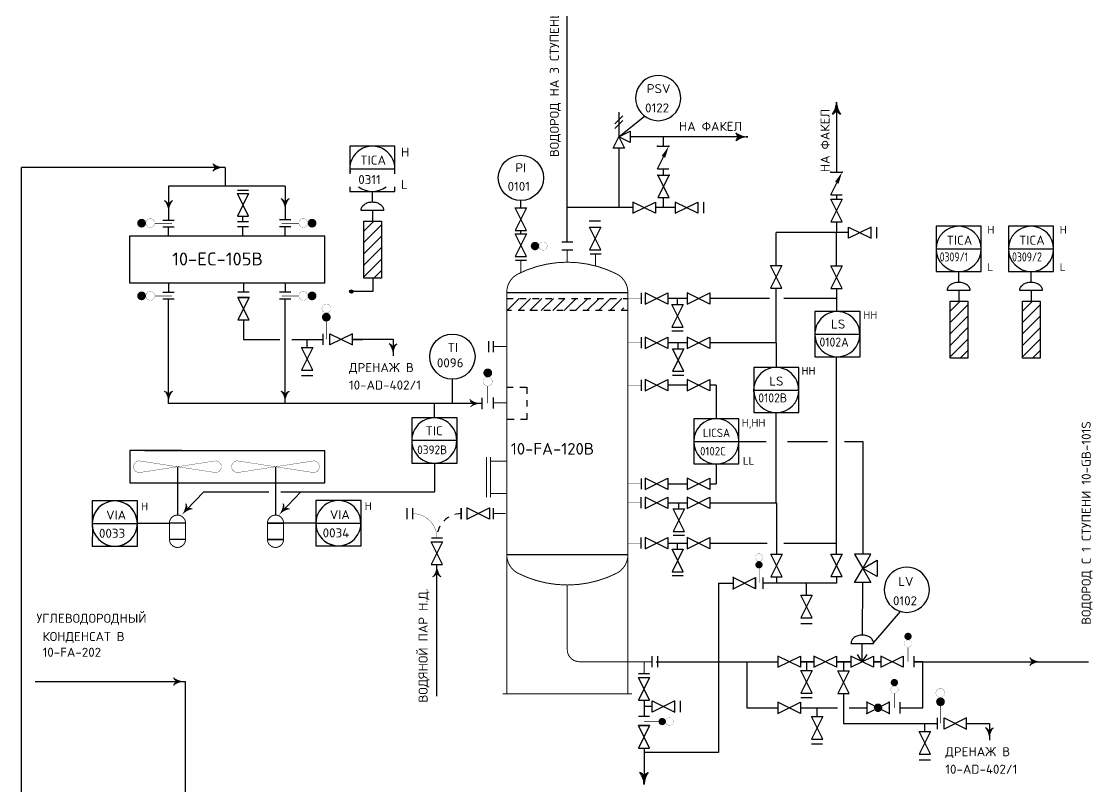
# Model space of a CAD drawing. Extents: x 230 to 652, y 120 to 276.
# Drawn here: x 434.03 to 450.61, y 129.76 to 141.61 of the extents above; entities that cross this region are included whole.
import ezdxf
from ezdxf.enums import TextEntityAlignment as Align

# ---------------------------------------------------------------- set-up
doc = ezdxf.new("R2010")
doc.units = 0
doc.header["$MEASUREMENT"] = 0
doc.linetypes.add('DASH', pattern=[0.15625, 0.09375, -0.0625])
doc.linetypes.add('HIDDEN', pattern=[0.125, 0.0625, -0.0625])
doc.layers.get('0').update_dxf_attribs({"linetype": 'CONTINUOUS'})
for name, color, linetype in [('HATCH', 252, 'CONTINUOUS'), ('IN-ATTRIBS', 7, 'CONTINUOUS'), ('IN-EQUIPMENT', 7, 'CONTINUOUS'), ('IN-INST-TAP', 7, 'CONTINUOUS'), ('IN-MAJ-PROC', 3, 'CONTINUOUS'), ('IN-MIN-PROC', 7, 'CONTINUOUS'), ('IN-PNEUMATIC', 7, 'CONTINUOUS'), ('IN-TEXT', 51, 'CONTINUOUS')]:
    doc.layers.add(name, color=color, linetype=linetype)
doc.styles.add('S1', font='SIMPLEX.shx')
doc.styles.add('SIMPLEX', font='SIMPLEX')

# ---------------------------------------------------------------- blocks, each defined once
blk = doc.blocks.new('*X15')
at = {"color": 0}
for p, q in [((21.062, 12.047), (21.078, 12.062)), ((21.067, 11.875), (21.255, 12.062)), ((21.244, 11.875), (21.432, 12.062)), ((21.421, 11.875), (21.608, 12.062)), ((21.598, 11.875), (21.785, 12.062)), ((21.774, 11.875), (21.962, 12.062)), ((21.951, 11.875), (22.139, 12.062)), ((22.128, 11.875), (22.316, 12.062)), ((22.305, 11.875), (22.492, 12.062)), ((22.482, 11.875), (22.669, 12.062)), ((22.658, 11.875), (22.846, 12.062)), ((22.835, 11.875), (22.875, 11.915))]:
    blk.add_line(p, q, dxfattribs=at)
blk = doc.blocks.new('VALVTEXT')
at = {"layer": 'IN-ATTRIBS'}
for p in [(0, 0.0625), (0, 0), (0.25, 0.0625), (0.25, 0), (0, -0.0625), (0.25, -0.0625)]:
    blk.add_point(p, dxfattribs=at)
at = {"layer": 'IN-ATTRIBS', "style": 'S1', "flags": 1}
for tag, p in [('IDNUM', (0.125, 0.5625)), ('DWGNO', (0.125, 0.4375)), ('FILENO', (0.125, 0.3125))]:
    blk.add_attdef(tag, text='', height=0.1, dxfattribs=at).set_placement(p, align=Align.CENTER)
at = {"layer": 'IN-ATTRIBS', "style": 'S1'}
for tag, p in [('MODE', (0.125, 0.078125)), ('SIZE', (0.125, -0.1875))]:
    blk.add_attdef(tag, text='', height=0.1, dxfattribs=at).set_placement(p, align=Align.CENTER)

msp = doc.modelspace()

# ---------------------------------------------------------------- hatches: boundary and pattern name
at = {"linetype": 'Continuous'}
h = msp.add_hatch(dxfattribs=at)
h.set_pattern_fill('ANSI31', color=256, style=0)
h.set_pattern_definition([(45, (180.21578, -0.37154), (-0.08838835, 0.08838835), [])])
h.paths.add_polyline_path([(439.334, 138.514), (439.608, 138.514), (439.608, 137.632), (439.334, 137.632)])
h = msp.add_hatch(color=256, dxfattribs=at)
edge = h.paths.add_edge_path()
edge.add_arc((439.139, 137.424), 0.0263, 0, 360)
h = msp.add_hatch(dxfattribs=at)
h.set_pattern_fill('ANSI31', color=256, style=0)
h.set_pattern_definition([(45, (189.29285, -1.61151), (-0.08838835, 0.08838835), [])])
h.paths.add_polyline_path([(448.411, 137.274), (448.685, 137.274), (448.685, 136.392), (448.411, 136.392)])
h = msp.add_hatch(dxfattribs=at)
h.set_pattern_fill('ANSI31', color=256, style=0)
h.set_pattern_definition([(45, (190.41304, -1.61151), (-0.08838835, 0.08838835), [])])
h.paths.add_polyline_path([(449.531, 137.274), (449.805, 137.274), (449.805, 136.392), (449.531, 136.392)])

# ---------------------------------------------------------------- linework, layer by layer
at = {"color": 3, "linetype": 'Continuous'}
for p, q in [((442.482, 138.192), (442.482, 147.362)), ((434.031, 124.503), (434.031, 139.347)), ((434.956, 139.347), (434.031, 139.347)), ((436.644, 139.347), (434.956, 139.347)), ((437.184, 139.347), (436.644, 139.347)), ((437.184, 139.347), (437.184, 139.054)), ((438.114, 139.056), (436.309, 139.056)), ((436.309, 139.056), (436.309, 138.529)), ((438.114, 139.056), (438.114, 138.537)), ((436.309, 135.692), (436.309, 137.31)), ((438.114, 135.692), (438.114, 137.307)), ((438.87, 135.692), (436.308, 135.692)), ((439.173, 135.692), (438.87, 135.692)), ((440.013, 135.692), (439.167, 135.692)), ((441.164, 135.692), (440.013, 135.692))]:
    msp.add_line(p, q, dxfattribs=at)
at = {"color": 2}
for p, q in [((443.218, 140.02), (443.342, 140.144)), ((443.28, 140.202), (443.28, 139.821)), ((443.218, 139.95), (443.342, 140.074)), ((443.193, 139.646), (443.28, 139.821)), ((443.28, 139.821), (443.455, 139.909)), ((443.455, 139.734), (443.28, 139.821)), ((443.28, 139.821), (443.368, 139.646)), ((443.455, 139.909), (443.455, 139.734)), ((443.368, 139.646), (443.193, 139.646)), ((443.878, 139.676), (444.053, 139.676)), ((443.878, 139.326), (443.971, 139.511)), ((443.878, 139.326), (444.053, 139.326)), ((443.884, 139.229), (444.059, 139.229)), ((443.884, 139.229), (444.059, 139.229)), ((444.059, 138.879), (443.884, 139.229)), ((444.059, 139.229), (443.884, 138.879)), ((446.561, 139.274), (446.736, 139.274)), ((437.374, 138.997), (437.549, 138.997)), ((446.561, 138.924), (446.654, 139.109)), ((437.549, 138.593), (437.374, 138.943)), ((437.549, 138.943), (437.374, 138.593)), ((437.374, 138.943), (437.549, 138.943)), ((443.884, 138.879), (444.059, 138.879)), ((444.154, 138.811), (444.154, 138.636)), ((444.154, 138.811), (444.154, 138.636)), ((444.504, 138.636), (444.154, 138.811)), ((444.154, 138.636), (444.504, 138.811)), ((444.504, 138.811), (444.504, 138.636)), ((444.591, 138.811), (444.591, 138.636)), ((446.561, 138.924), (446.736, 138.924)), ((446.563, 138.855), (446.738, 138.855)), ((446.738, 138.855), (446.563, 138.505)), ((446.738, 138.505), (446.563, 138.855)), ((439.639, 138.681), (439.289, 138.681)), ((436.222, 138.529), (436.397, 138.529)), ((437.374, 138.593), (437.549, 138.593)), ((437.549, 138.506), (437.374, 138.506)), ((438.201, 138.537), (438.026, 138.537)), ((442.82, 138.519), (442.995, 138.519)), ((446.563, 138.505), (446.738, 138.505)), ((447.186, 138.424), (446.836, 138.249)), ((446.836, 138.424), (447.186, 138.249)), ((446.836, 138.249), (446.836, 138.424)), ((447.186, 138.249), (447.186, 138.424)), ((447.274, 138.249), (447.274, 138.424)), ((445.804, 137.827), (445.629, 137.477)), ((445.804, 137.477), (445.629, 137.827)), ((445.629, 137.827), (445.804, 137.827)), ((446.736, 137.472), (446.561, 137.822)), ((446.736, 137.822), (446.561, 137.472)), ((446.561, 137.822), (446.736, 137.822)), ((445.629, 137.477), (445.804, 137.477)), ((446.561, 137.472), (446.736, 137.472)), ((436.222, 137.31), (436.397, 137.31)), ((437.556, 137.335), (437.381, 137.335)), ((438.201, 137.307), (438.026, 137.307)), ((444.188, 137.223), (444.188, 137.317)), ((448.716, 137.441), (448.366, 137.441)), ((449.836, 137.441), (449.486, 137.441)), ((444.101, 137.223), (444.276, 137.223)), ((444.276, 136.873), (444.101, 137.223)), ((444.276, 137.223), (444.101, 136.873)), ((444.101, 136.873), (444.276, 136.873)), ((444.101, 136.817), (444.276, 136.817)), ((438.453, 136.559), (438.453, 136.685)), ((438.698, 136.772), (438.698, 136.597)), ((438.541, 136.209), (438.366, 136.559)), ((438.541, 136.559), (438.366, 136.209)), ((438.366, 136.559), (438.541, 136.559)), ((444.286, 136.189), (444.111, 136.539)), ((444.286, 136.539), (444.111, 136.189)), ((444.111, 136.539), (444.286, 136.539)), ((444.198, 136.539), (444.198, 136.632)), ((438.366, 136.209), (438.541, 136.209)), ((444.111, 136.189), (444.286, 136.189)), ((438.366, 136.122), (438.541, 136.122)), ((444.111, 136.132), (444.286, 136.132)), ((444.209, 134.06), (444.209, 134.154)), ((444.121, 134.06), (444.296, 134.06)), ((444.296, 133.71), (444.121, 134.06)), ((444.296, 134.06), (444.121, 133.71)), ((444.121, 133.71), (444.296, 133.71)), ((444.121, 133.653), (444.296, 133.653)), ((444.19, 133.434), (444.19, 133.528)), ((444.278, 133.084), (444.103, 133.434)), ((444.278, 133.434), (444.103, 133.084)), ((444.103, 133.434), (444.278, 133.434)), ((445.631, 133.358), (445.806, 133.358)), ((445.806, 133.358), (445.631, 133.008)), ((445.806, 133.008), (445.631, 133.358)), ((446.561, 133.359), (446.736, 133.359)), ((446.736, 133.359), (446.561, 133.009)), ((446.736, 133.009), (446.561, 133.359)), ((444.103, 133.084), (444.278, 133.084)), ((444.103, 133.028), (444.278, 133.028)), ((445.048, 132.997), (445.048, 132.822)), ((445.048, 132.997), (445.048, 132.822)), ((445.398, 132.822), (445.048, 132.997)), ((445.048, 132.822), (445.398, 132.997)), ((445.398, 132.997), (445.398, 132.822)), ((445.398, 132.822), (445.398, 132.997)), ((445.513, 132.822), (445.513, 132.997)), ((445.631, 133.008), (445.806, 133.008)), ((446.561, 133.009), (446.736, 133.009)), ((446.184, 132.722), (446.184, 132.91)), ((446.272, 132.372), (446.097, 132.722)), ((446.272, 132.722), (446.097, 132.372)), ((446.097, 132.722), (446.272, 132.722)), ((446.097, 132.372), (446.272, 132.372)), ((446.097, 132.285), (446.272, 132.285)), ((446.874, 131.973), (447.224, 131.973)), ((447.049, 131.692), (447.049, 131.973)), ((446.188, 131.556), (446.188, 131.692)), ((444.145, 131.087), (443.795, 130.912)), ((443.795, 131.087), (444.145, 130.912)), ((443.795, 130.912), (443.795, 131.087)), ((444.145, 130.912), (444.145, 131.087)), ((444.233, 130.912), (444.233, 131.087)), ((446.274, 131.13), (446.099, 131.13)), ((443.757, 130.841), (443.582, 130.841)), ((443.795, 130.999), (443.67, 130.999)), ((446.349, 130.842), (446.349, 130.978)), ((443.757, 130.703), (443.582, 130.703)), ((448.019, 130.61), (448.019, 130.736)), ((448.207, 130.823), (448.207, 130.648)), ((447.931, 130.61), (448.106, 130.61)), ((448.106, 130.61), (447.931, 130.26)), ((448.106, 130.26), (447.931, 130.61)), ((446.435, 130.416), (446.26, 130.416)), ((447.931, 130.26), (448.106, 130.26)), ((447.931, 130.173), (448.106, 130.173))]:
    msp.add_line(p, q, dxfattribs=at)
at = {"color": 7, "linetype": 'Continuous'}
for p, q in [((443.28, 139.821), (443.677, 140.142)), ((439.156, 136.684), (439.317, 136.684)), ((440.425, 135.467), (440.425, 135.692)), ((445.139, 135.104), (445.559, 135.104)), ((445.889, 135.104), (446.508, 135.104)), ((446.776, 135.104), (447.055, 135.104)), ((440.425, 134.767), (440.425, 134.325)), ((436.586, 134.045), (436.855, 134.325)), ((436.855, 134.325), (437.864, 134.325)), ((438.047, 134.325), (440.425, 134.325)), ((438.061, 134.013), (438.359, 134.325)), ((436.327, 133.831), (435.827, 133.831)), ((438.59, 133.837), (438.09, 133.837)), ((447.229, 131.989), (447.641, 132.47))]:
    msp.add_line(p, q, dxfattribs=at)
at = {"color": 5, "linetype": 'Continuous'}
for p, q in [((446.649, 140.248), (446.649, 139.274)), ((445.185, 139.819), (443.455, 139.819)), ((443.966, 139.819), (443.966, 139.676)), ((443.28, 139.646), (443.279, 138.724)), ((443.966, 139.326), (443.966, 139.229)), ((443.966, 138.879), (443.966, 138.724)), ((443.496, 138.724), (442.482, 138.724)), ((443.966, 138.724), (443.846, 138.724)), ((444.154, 138.724), (443.966, 138.724)), ((437.461, 138.506), (437.461, 138.593)), ((446.649, 138.505), (446.649, 138.337)), ((445.717, 137.827), (445.716, 138.337)), ((446.649, 138.337), (445.716, 138.337)), ((446.836, 138.337), (446.649, 138.337)), ((446.649, 137.822), (446.649, 138.335)), ((445.718, 136.632), (445.717, 137.477)), ((446.649, 137.472), (446.649, 137.114)), ((444.337, 137.317), (444.037, 137.317)), ((445.612, 137.317), (444.687, 137.317)), ((446.649, 137.317), (445.834, 137.317)), ((437.467, 136.985), (437.467, 136.684)), ((437.467, 136.684), (438.032, 136.684)), ((438.216, 136.684), (438.698, 136.684)), ((439.156, 136.685), (439.784, 136.685)), ((439.784, 136.685), (439.784, 136.427)), ((444.337, 136.632), (444.037, 136.632)), ((444.868, 136.632), (444.687, 136.632)), ((445.718, 136.632), (444.868, 136.632)), ((445.718, 136.632), (445.718, 136.249)), ((446.649, 133.359), (446.649, 136.414)), ((444.337, 135.973), (444.037, 135.973)), ((444.789, 135.973), (444.687, 135.973)), ((444.789, 135.973), (444.789, 135.454)), ((440.357, 135.692), (440.253, 135.692)), ((441.107, 135.692), (440.357, 135.692)), ((445.718, 134.154), (445.718, 135.548)), ((444.789, 134.744), (444.789, 134.446)), ((444.037, 134.446), (444.337, 134.446)), ((444.687, 134.446), (444.789, 134.446)), ((444.039, 134.154), (444.339, 134.154)), ((444.689, 134.154), (444.878, 134.154)), ((444.847, 134.154), (445.719, 134.154)), ((445.719, 134.154), (445.719, 133.359)), ((444.039, 133.528), (444.339, 133.528)), ((444.689, 133.528), (445.577, 133.528)), ((445.834, 133.528), (446.649, 133.528)), ((445.719, 133.008), (445.719, 132.91)), ((446.649, 133.009), (446.649, 132.91)), ((444.823, 132.91), (445.048, 132.91)), ((444.823, 132.91), (444.823, 130.286)), ((445.719, 132.91), (445.513, 132.91)), ((446.649, 132.91), (445.719, 132.91)), ((443.857, 131.692), (445.74, 131.692)), ((445.263, 131.692), (445.263, 130.978)), ((446.298, 131.692), (446.09, 131.692)), ((446.648, 131.692), (446.874, 131.692)), ((447.224, 131.692), (447.334, 131.692)), ((447.853, 131.692), (448.892, 131.692)), ((447.987, 130.978), (447.987, 131.692)), ((448.892, 131.692), (450.549, 131.692)), ((434.244, 131.385), (434.956, 131.385)), ((434.956, 131.385), (436.573, 131.385)), ((436.573, 124.756), (436.573, 131.385)), ((446.757, 131.198), (446.757, 130.735)), ((443.67, 131.098), (443.67, 130.841)), ((447.987, 131.067), (447.987, 131.067)), ((445.263, 130.978), (445.74, 130.978)), ((446.09, 130.978), (446.608, 130.978)), ((446.593, 130.978), (446.664, 130.978)), ((446.846, 130.978), (447.117, 130.978)), ((447.637, 130.978), (447.987, 130.978)), ((446.757, 130.735), (448.204, 130.735)), ((448.664, 130.736), (449.017, 130.736)), ((449.017, 130.736), (449.017, 130.478)), ((443.67, 130.353), (443.67, 129.914)), ((444.823, 130.286), (443.67, 130.286))]:
    msp.add_line(p, q, dxfattribs=at)
at = {"linetype": 'Continuous'}
for p, q in [((439.114, 139.325), (439.814, 139.325)), ((439.464, 138.812), (439.464, 138.975)), ((439.471, 138.514), (439.471, 138.681)), ((448.191, 138.085), (448.891, 138.085)), ((449.311, 138.085), (450.011, 138.085)), ((448.541, 137.572), (448.541, 137.735)), ((449.661, 137.572), (449.661, 137.735)), ((439.471, 137.632), (439.471, 137.424)), ((439.471, 137.424), (439.139, 137.424)), ((448.548, 137.274), (448.548, 137.441)), ((449.668, 137.274), (449.668, 137.441)), ((446.316, 136.764), (447.016, 136.764)), ((445.368, 135.899), (446.068, 135.899)), ((444.439, 135.104), (445.139, 135.104)), ((435.127, 133.831), (435.827, 133.831)), ((435.127, 133.831), (435.827, 133.831)), ((438.59, 133.837), (439.29, 133.837)), ((447.052, 132.916), (447.049, 132.105)), ((447.049, 131.692), (446.976, 131.801)), ((447.049, 131.692), (447.122, 131.801))]:
    msp.add_line(p, q, dxfattribs=at)
at = {"color": 7}
for p, q in [((446.649, 138.924), (446.649, 138.855)), ((446.649, 138.684), (446.649, 138.676))]:
    msp.add_line(p, q, dxfattribs=at)
for p, q in [((440.075, 135.467), (440.075, 135.063)), ((440.775, 135.467), (440.075, 135.467)), ((440.775, 135.063), (440.775, 135.467)), ((440.775, 135.117), (440.075, 135.117))]:
    msp.add_line(p, q)
at = {"color": 6}
for p, q in [((435.943, 134.962), (438.728, 134.962)), ((435.943, 134.462), (438.728, 134.462)), ((436.572, 133.837), (436.322, 133.837)), ((438.09, 133.837), (437.84, 133.837)), ((437.84, 133.837), (438.09, 133.837)), ((436.572, 133.587), (436.322, 133.587)), ((438.09, 133.587), (437.84, 133.587)), ((437.84, 133.587), (438.09, 133.587))]:
    msp.add_line(p, q, dxfattribs=at)
at = {"color": 5}
msp.add_line((440.464, 131.157), (440.464, 133.198), dxfattribs=at)
for points in [[(439.814, 139.246), (439.814, 139.675), (439.114, 139.675), (439.114, 139.25)], [(439.114, 139.047), (439.114, 138.975), (439.814, 138.975), (439.814, 139.047)], [(448.891, 138.007), (448.891, 138.435), (448.191, 138.435), (448.191, 138.01)], [(450.011, 138.007), (450.011, 138.435), (449.311, 138.435), (449.311, 138.01)], [(448.191, 138.01), (448.191, 137.735), (448.891, 137.735), (448.891, 138.007)], [(449.311, 138.01), (449.311, 137.735), (450.011, 137.735), (450.011, 138.007)], [(447.016, 136.71), (447.016, 137.114), (446.316, 137.114), (446.316, 136.71)], [(446.316, 136.71), (446.316, 136.414), (447.016, 136.414), (447.016, 136.71)], [(446.068, 135.845), (446.068, 136.249), (445.368, 136.249), (445.368, 135.899)], [(445.372, 135.845), (445.368, 135.549), (446.068, 135.549), (446.068, 135.845)], [(445.139, 135.05), (445.139, 135.454), (444.439, 135.454), (444.439, 135.05)], [(440.075, 135.063), (440.075, 134.767), (440.775, 134.767), (440.775, 135.063)], [(444.439, 135.05), (444.439, 134.754), (445.139, 134.754), (445.139, 135.05)], [(435.827, 133.777), (435.827, 134.181), (435.127, 134.181), (435.127, 133.777)], [(435.827, 133.777), (435.827, 134.181), (435.127, 134.181), (435.127, 133.777)], [(439.29, 133.783), (439.29, 134.187), (438.59, 134.187), (438.59, 133.783)], [(435.131, 133.777), (435.127, 133.481), (435.827, 133.481), (435.827, 133.777)], [(438.59, 133.783), (438.59, 133.487), (439.29, 133.487), (439.29, 133.783)], [(435.127, 133.553), (435.127, 133.481), (435.827, 133.481), (435.827, 133.553)], [(438.59, 133.559), (438.59, 133.487), (439.29, 133.487), (439.29, 133.559)]]:
    msp.add_lwpolyline(points)
at = {"color": 2}
for points in [[(439.289, 138.681, -0.126822), (439.301, 138.729, -0.10607), (439.34, 138.774, -0.085783), (439.395, 138.802, -0.075445), (439.464, 138.812, -0.075445), (439.533, 138.802, -0.085783), (439.588, 138.774, -0.10607), (439.627, 138.729, -0.126822), (439.639, 138.681, -0.126822)], [(448.366, 137.441, -0.126822), (448.378, 137.489, -0.10607), (448.417, 137.534, -0.085783), (448.472, 137.562, -0.075445), (448.541, 137.572, -0.075445), (448.61, 137.562, -0.085783), (448.665, 137.534, -0.10607), (448.704, 137.489, -0.126822), (448.716, 137.441, -0.126822)], [(449.486, 137.441, -0.126822), (449.499, 137.489, -0.10607), (449.538, 137.534, -0.085783), (449.592, 137.562, -0.075445), (449.661, 137.572, -0.075445), (449.73, 137.562, -0.085783), (449.785, 137.534, -0.10607), (449.824, 137.489, -0.126822), (449.836, 137.441, -0.126822)], [(447.224, 131.973, 0.126822), (447.212, 132.021, 0.10607), (447.173, 132.066, 0.085783), (447.118, 132.094, 0.075445), (447.049, 132.105, 0.075445), (446.98, 132.094, 0.085783), (446.925, 132.066, 0.10607), (446.887, 132.021, 0.126822), (446.874, 131.973)]]:
    msp.add_lwpolyline(points, format="xyb", dxfattribs=at)
for points in [[(443.496, 138.636), (443.846, 138.811), (443.846, 138.636), (443.496, 138.811)], [(441.852, 138.372), (441.677, 138.722), (441.852, 138.722), (441.677, 138.372)], [(441.852, 137.969), (441.677, 138.319), (441.852, 138.319), (441.677, 137.969)], [(443.002, 138.073), (442.827, 138.423), (443.002, 138.423), (442.827, 138.073)], [(437.556, 136.985), (437.381, 137.335), (437.556, 137.335), (437.381, 136.985)], [(443.687, 137.23), (444.037, 137.405), (444.037, 137.23), (443.687, 137.405)], [(444.337, 137.23), (444.687, 137.405), (444.687, 137.23), (444.337, 137.405)], [(439.156, 136.772), (438.806, 136.597), (438.806, 136.772), (439.156, 136.597)], [(443.687, 136.545), (444.037, 136.72), (444.037, 136.545), (443.687, 136.72)], [(444.337, 136.545), (444.687, 136.72), (444.687, 136.545), (444.337, 136.72)], [(443.687, 135.886), (444.037, 136.061), (444.037, 135.886), (443.687, 136.061)], [(444.337, 135.886), (444.687, 136.061), (444.687, 135.886), (444.337, 136.061)], [(443.687, 134.359), (444.037, 134.534), (444.037, 134.359), (443.687, 134.534)], [(444.337, 134.359), (444.687, 134.534), (444.687, 134.359), (444.337, 134.534)], [(443.689, 134.066), (444.039, 134.241), (444.039, 134.066), (443.689, 134.241)], [(444.339, 134.066), (444.689, 134.241), (444.689, 134.066), (444.339, 134.241)], [(440.926, 133.898), (441.276, 134.073), (441.276, 133.898), (440.926, 134.073)], [(440.551, 133.198), (440.376, 133.548), (440.551, 133.548), (440.376, 133.198)], [(443.689, 133.441), (444.039, 133.616), (444.039, 133.441), (443.689, 133.616)], [(444.339, 133.441), (444.689, 133.616), (444.689, 133.441), (444.339, 133.616)], [(446.874, 131.605), (447.224, 131.78), (447.224, 131.605), (446.874, 131.78)], [(446.275, 131.206), (446.1, 131.556), (446.275, 131.556), (446.1, 131.206)], [(446.845, 131.198), (446.67, 131.548), (446.845, 131.548), (446.67, 131.198)], [(443.757, 131.098), (443.582, 131.448), (443.757, 131.448), (443.582, 131.098)], [(446.436, 130.492), (446.261, 130.842), (446.436, 130.842), (446.261, 130.492)], [(443.757, 130.353), (443.582, 130.703), (443.757, 130.703), (443.582, 130.353)], [(448.664, 130.823), (448.314, 130.648), (448.314, 130.823), (448.664, 130.648)]]:
    msp.add_lwpolyline(points, close=True, dxfattribs=at)
for points, const_width in [([(435.892, 138.45, 1), (435.892, 138.517, 1)], 0.0675), ([(436.027, 138.415, 1), (436.027, 138.552, 1)], 0.0027), ([(438.396, 138.415, -1), (438.396, 138.552, -1)], 0.0027), ([(438.531, 138.45, -1), (438.531, 138.517, -1)], 0.0675), ([(441.982, 138.097, 1), (441.982, 138.162, 1)], 0.065), ([(442.107, 138.066, 1), (442.107, 138.193, 1)], 0.0025), ([(435.892, 137.391, -1), (435.892, 137.324, -1)], 0.0675), ([(436.027, 137.426, -1), (436.027, 137.289, -1)], 0.0027), ([(438.396, 137.426, 1), (438.396, 137.289, 1)], 0.0027), ([(438.531, 137.391, 1), (438.531, 137.324, 1)], 0.0675), ([(438.683, 137.163, 1), (438.82, 137.163, 1)], 0.0027), ([(438.718, 137.027, 1), (438.785, 137.027, 1)], 0.0675), ([(441.217, 136.165, 1), (441.285, 136.165, 1)], 0.0675), ([(441.182, 136.03, 1), (441.32, 136.03, 1)], 0.0027), ([(445.392, 133.306, -1), (445.507, 133.306, -1)], 0.00225), ([(445.422, 133.193, -1), (445.478, 133.193, -1)], 0.0563), ([(447.7, 131.971, 1), (447.814, 131.971, 1)], 0.00225), ([(447.729, 132.084, 1), (447.785, 132.084, 1)], 0.0563), ([(447.518, 131.369, 1), (447.574, 131.369, 1)], 0.0563), ([(447.489, 131.257, 1), (447.604, 131.257, 1)], 0.00225), ([(448.188, 131.209, 1), (448.326, 131.209, 1)], 0.0027), ([(447.26, 130.979, 1), (447.325, 130.979, 1)], 0.0656), ([(448.226, 131.071, 1), (448.293, 131.071, 1)], 0.0675), ([(443.951, 130.793, 1), (443.951, 130.737, 1)], 0.0563), ([(444.064, 130.823, 1), (444.064, 130.708, 1)], 0.00225)]:
    msp.add_lwpolyline(points, format="xyb", close=True, dxfattribs=dict(at, const_width=const_width))
for points, const_width in [([(436.094, 138.483), (436.364, 138.483)], 0.0108), ([(438.329, 138.483), (438.059, 138.483)], 0.0108), ([(442.395, 138.192), (442.57, 138.192)], 0.021), ([(442.17, 138.13), (442.482, 138.13)], 0.005), ([(436.094, 137.357), (436.364, 137.357)], 0.0108), ([(438.329, 137.357), (438.059, 137.357)], 0.0108), ([(438.751, 136.955), (438.751, 136.685)], 0.0108), ([(441.251, 135.962), (441.251, 135.692)], 0.0108), ([(440.001, 134.073), (440.001, 133.898)], 0.021), ([(440.089, 133.898), (440.089, 134.073)], 0.021), ([(440.839, 133.898), (440.839, 134.073)], 0.021), ([(440.551, 133.61), (440.376, 133.61)], 0.021), ([(445.453, 133.135), (445.453, 132.91)], 0.009), ([(447.757, 131.915), (447.757, 131.69)], 0.009), ([(443.882, 131.78), (443.882, 131.605)], 0.021), ([(447.546, 131.201), (447.546, 130.976)], 0.009), ([(448.259, 131.006), (448.259, 130.736)], 0.0108), ([(443.895, 130.765), (443.67, 130.765)], 0.009)]:
    msp.add_lwpolyline(points, dxfattribs=dict(at, const_width=const_width))
at = {"linetype": 'Continuous'}
for points in [[(439.334, 138.514), (439.608, 138.514), (439.608, 137.632), (439.334, 137.632)], [(448.411, 137.274), (448.685, 137.274), (448.685, 136.392), (448.411, 136.392)], [(449.531, 137.274), (449.805, 137.274), (449.805, 136.392), (449.531, 136.392)], [(447.055, 133.137), (447.183, 133.359), (446.927, 133.359)], [(447.055, 133.137), (447.277, 133.266), (447.277, 133.009)], [(447.055, 133.137), (447.183, 132.916), (446.927, 132.916)]]:
    msp.add_lwpolyline(points, close=True, dxfattribs=at)
at = {"color": 5, "linetype": 'Continuous'}
for points in [[(439.784, 136.552, 0.206864), (439.722, 136.615)], [(439.784, 136.552, -0.206864), (439.847, 136.615)], [(449.017, 130.603, 0.206864), (448.954, 130.666)], [(449.017, 130.603, -0.206864), (449.079, 130.666)], [(443.67, 129.789, 0.150368), (443.607, 129.977)], [(443.67, 129.914, 0.206864), (443.607, 129.977)], [(443.67, 129.914, -0.206864), (443.732, 129.977)]]:
    msp.add_lwpolyline(points, format="xyb", dxfattribs=at)
at = {"color": 3, "linetype": 'Continuous'}
msp.add_lwpolyline([(441.039, 135.692, -0.206864), (440.976, 135.755)], format="xyb", dxfattribs=at)
at = {"color": 6}
for points, const_width in [([(437.036, 134.621, 1), (437.036, 134.802), (435.858, 134.621, -1), (435.858, 134.802)], 0.00453), ([(438.554, 134.621, 1), (438.554, 134.802), (437.376, 134.621, -1), (437.376, 134.802)], 0.00453), ([(436.572, 133.837), (436.572, 133.587, -1), (436.322, 133.587), (436.322, 133.837, -1)], 0.015), ([(438.09, 133.837), (438.09, 133.587, -1), (437.84, 133.587), (437.84, 133.837, -1)], 0.015), ([(437.84, 133.837), (437.84, 133.587, 1), (438.09, 133.587), (438.09, 133.837, 1)], 0.015)]:
    msp.add_lwpolyline(points, format="xyb", close=True, dxfattribs=dict(at, const_width=const_width))
at = {"color": 2}
for points in [[(447.234, 131.008), (447.117, 131.066), (447.117, 130.891), (447.234, 130.949)], [(447.351, 131.008), (447.467, 131.066), (447.467, 130.891), (447.351, 130.949)]]:
    msp.add_lwpolyline(points, dxfattribs=at)
for centre in [(441.764, 139.185), (440.704, 136.417)]:
    msp.add_circle(centre, 0.35)
at = {"linetype": 'Continuous'}
msp.add_circle((439.139, 137.424), 0.0263, dxfattribs=at)
for centre, radius, start, end in [((443.89, 140.421), 0.35, 351.1529, 188.8471), ((443.89, 140.421), 0.35, 188.8471, 351.1529), ((439.464, 139.325), 0.35, 351.1529, 188.8471), ((439.464, 139.325), 0.35, 232.6037, 307.3963), ((448.541, 138.085), 0.35, 360, 180), ((449.661, 138.085), 0.35, 0, 180), ((448.541, 138.085), 0.35, 180, 0), ((449.661, 138.085), 0.35, 180, 360), ((446.663, 136.766), 0.348, 359.6836, 182.4933), ((446.664, 136.762), 0.348, 181.9776, 0.1993), ((445.715, 135.901), 0.348, 359.6836, 189.2165), ((445.718, 135.899), 0.35, 180, 0), ((440.423, 135.119), 0.348, 359.6296, 180.3704), ((444.789, 135.104), 0.35, 360, 180), ((440.423, 135.115), 0.348, 179.5934, 0.4066), ((444.789, 135.104), 0.35, 180, 0), ((444.789, 135.104), 0.35, 187.8841, 188.8471), ((435.477, 133.831), 0.35, 351.1529, 188.8471), ((435.477, 133.831), 0.35, 0, 180), ((438.938, 133.839), 0.348, 359.6296, 180.3704), ((436.48, 134.084), 0.111, 341.6248, 28.3752), ((436.639, 133.951), 0.111, 71.6248, 118.3752), ((437.985, 134.084), 0.111, 341.6248, 28.3752), ((438.144, 133.951), 0.111, 71.6248, 118.3752), ((435.477, 133.831), 0.35, 180, 0), ((438.938, 133.834), 0.348, 179.4922, 0.5078), ((435.477, 133.831), 0.35, 232.6037, 307.3963), ((438.94, 133.837), 0.35, 232.6037, 307.3963), ((447.737, 132.806), 0.35, 351.1529, 188.8471), ((447.737, 132.806), 0.35, 188.8471, 351.1529)]:
    msp.add_arc(centre, radius, start, end)
at = {"color": 5, "linetype": 'Continuous'}
for centre, radius, start, end in [((446.313, 140.367), 0.336, 324.4623, 358.6678), ((446.985, 140.367), 0.336, 181.3322, 215.5377), ((446.545, 140.276), 0.111, 291.6248, 338.3752), ((446.752, 140.276), 0.111, 201.6248, 248.3752), ((445.192, 139.923), 0.111, 201.6248, 248.3752), ((445.284, 140.155), 0.336, 234.4623, 268.6678), ((445.192, 139.716), 0.111, 111.6248, 158.3752), ((445.284, 139.484), 0.336, 91.3322, 125.5377), ((449.746, 131.796), 0.111, 201.6248, 248.3752), ((449.746, 131.589), 0.111, 111.6248, 158.3752), ((436.489, 131.488), 0.111, 201.6248, 248.3752), ((436.489, 131.281), 0.111, 111.6248, 158.3752), ((444.006, 129.782), 0.336, 144.4623, 178.6678)]:
    msp.add_arc(centre, radius, start, end, dxfattribs=at)
at = {"color": 3, "linetype": 'Continuous'}
for centre, start, end in [((437.1, 139.45), 201.6248, 248.3752), ((437.1, 139.243), 111.6248, 158.3752), ((436.206, 138.725), 21.6248, 68.3752), ((436.413, 138.725), 111.6248, 158.3752), ((438.01, 138.755), 21.6248, 68.3752), ((438.217, 138.755), 111.6248, 158.3752), ((436.206, 135.776), 21.6248, 68.3752), ((436.413, 135.776), 111.6248, 158.3752), ((438.01, 135.776), 21.6248, 68.3752), ((438.217, 135.776), 111.6248, 158.3752)]:
    msp.add_arc(centre, 0.111, start, end, dxfattribs=at)
at = {"color": 5}
for centre, start, end in [((440.36, 133.114), 291.6248, 338.3752), ((440.567, 133.114), 201.6248, 248.3752)]:
    msp.add_arc(centre, 0.111, start, end, dxfattribs=at)
at = {"color": 5, "linetype": 'Continuous'}
msp.add_point((443.972, 139.229), dxfattribs=at)
at = {"color": 2}
for p in [(445.048, 132.997), (445.048, 132.91), (445.048, 132.822)]:
    msp.add_point(p, dxfattribs=at)
at = {"color": 5, "linetype": 'Continuous'}
for points in [[(446.646, 140.32), (446.641, 140.218), (446.638, 140.28), (446.63, 140.204)], [(446.649, 140.36), (446.649, 140.235), (446.646, 140.32), (446.641, 140.218)], [(446.649, 140.36), (446.649, 140.235), (446.652, 140.32), (446.657, 140.218)], [(446.652, 140.32), (446.657, 140.218), (446.66, 140.28), (446.668, 140.204)], [(446.608, 140.206), (446.603, 140.18), (446.586, 140.172)], [(446.625, 140.242), (446.617, 140.191), (446.608, 140.206), (446.603, 140.18)], [(446.638, 140.28), (446.63, 140.204), (446.625, 140.242), (446.617, 140.191)], [(446.66, 140.28), (446.668, 140.204), (446.673, 140.242), (446.68, 140.191)], [(446.673, 140.242), (446.68, 140.191), (446.69, 140.206), (446.695, 140.18)], [(446.69, 140.206), (446.695, 140.18), (446.711, 140.172)], [(445.123, 139.861), (445.097, 139.866), (445.089, 139.882)], [(445.159, 139.844), (445.107, 139.851), (445.123, 139.861), (445.097, 139.866)], [(445.159, 139.795), (445.107, 139.788), (445.123, 139.778), (445.097, 139.773)], [(445.197, 139.831), (445.12, 139.838), (445.159, 139.844), (445.107, 139.851)], [(445.197, 139.808), (445.12, 139.801), (445.159, 139.795), (445.107, 139.788)], [(445.236, 139.823), (445.135, 139.828), (445.197, 139.831), (445.12, 139.838)], [(445.236, 139.816), (445.135, 139.811), (445.197, 139.808), (445.12, 139.801)], [(445.276, 139.819), (445.151, 139.819), (445.236, 139.823), (445.135, 139.828)], [(445.276, 139.819), (445.151, 139.819), (445.236, 139.816), (445.135, 139.811)], [(445.123, 139.778), (445.097, 139.773), (445.089, 139.757)], [(439.743, 136.581), (439.738, 136.607), (439.722, 136.615)], [(439.76, 136.544), (439.753, 136.596), (439.743, 136.581), (439.738, 136.607)], [(439.773, 136.506), (439.766, 136.583), (439.76, 136.544), (439.753, 136.596)], [(439.781, 136.467), (439.776, 136.568), (439.773, 136.506), (439.766, 136.583)], [(439.784, 136.427), (439.784, 136.552), (439.781, 136.467), (439.776, 136.568)], [(439.784, 136.427), (439.784, 136.552), (439.787, 136.467), (439.792, 136.568)], [(439.787, 136.467), (439.792, 136.568), (439.796, 136.506), (439.803, 136.583)], [(439.796, 136.506), (439.803, 136.583), (439.808, 136.544), (439.816, 136.596)], [(439.808, 136.544), (439.816, 136.596), (439.825, 136.581), (439.83, 136.607)], [(439.825, 136.581), (439.83, 136.607), (439.847, 136.615)], [(449.677, 131.733), (449.651, 131.738), (449.643, 131.755)], [(449.713, 131.716), (449.661, 131.724), (449.677, 131.733), (449.651, 131.738)], [(449.713, 131.668), (449.661, 131.661), (449.677, 131.651), (449.651, 131.646)], [(449.751, 131.703), (449.674, 131.711), (449.713, 131.716), (449.661, 131.724)], [(449.751, 131.681), (449.674, 131.673), (449.713, 131.668), (449.661, 131.661)], [(449.79, 131.695), (449.689, 131.7), (449.751, 131.703), (449.674, 131.711)], [(449.79, 131.689), (449.689, 131.684), (449.751, 131.681), (449.674, 131.673)], [(449.83, 131.692), (449.705, 131.692), (449.79, 131.695), (449.689, 131.7)], [(449.83, 131.692), (449.705, 131.692), (449.79, 131.689), (449.689, 131.684)], [(449.677, 131.651), (449.651, 131.646), (449.643, 131.63)], [(436.419, 131.426), (436.393, 131.431), (436.385, 131.447)], [(436.419, 131.344), (436.393, 131.339), (436.385, 131.322)], [(436.455, 131.409), (436.404, 131.416), (436.419, 131.426), (436.393, 131.431)], [(436.455, 131.361), (436.404, 131.353), (436.419, 131.344), (436.393, 131.339)], [(436.493, 131.396), (436.417, 131.403), (436.455, 131.409), (436.404, 131.416)], [(436.493, 131.373), (436.417, 131.366), (436.455, 131.361), (436.404, 131.353)], [(436.533, 131.388), (436.431, 131.393), (436.493, 131.396), (436.417, 131.403)], [(436.533, 131.381), (436.431, 131.377), (436.493, 131.373), (436.417, 131.366)], [(436.573, 131.385), (436.448, 131.385), (436.533, 131.388), (436.431, 131.393)], [(436.573, 131.385), (436.448, 131.385), (436.533, 131.381), (436.431, 131.377)], [(448.975, 130.632), (448.97, 130.658), (448.954, 130.666)], [(448.993, 130.595), (448.985, 130.647), (448.975, 130.632), (448.97, 130.658)], [(449.005, 130.557), (448.998, 130.634), (448.993, 130.595), (448.985, 130.647)], [(449.013, 130.518), (449.009, 130.619), (449.005, 130.557), (448.998, 130.634)], [(449.017, 130.478), (449.017, 130.603), (449.013, 130.518), (449.009, 130.619)], [(449.017, 130.478), (449.017, 130.603), (449.02, 130.518), (449.025, 130.619)], [(449.02, 130.518), (449.025, 130.619), (449.028, 130.557), (449.035, 130.634)], [(449.028, 130.557), (449.035, 130.634), (449.041, 130.595), (449.048, 130.647)], [(449.041, 130.595), (449.048, 130.647), (449.058, 130.632), (449.063, 130.658)], [(449.058, 130.632), (449.063, 130.658), (449.079, 130.666)], [(443.629, 129.943), (443.624, 129.969), (443.607, 129.977)], [(443.646, 129.907), (443.638, 129.958), (443.629, 129.943), (443.624, 129.969)], [(443.658, 129.869), (443.651, 129.946), (443.646, 129.907), (443.638, 129.958)], [(443.666, 129.829), (443.662, 129.931), (443.658, 129.869), (443.651, 129.946)], [(443.67, 129.789), (443.67, 129.914), (443.666, 129.829), (443.662, 129.931)], [(443.67, 129.789), (443.67, 129.914), (443.673, 129.829), (443.678, 129.931)], [(443.673, 129.829), (443.678, 129.931), (443.681, 129.869), (443.688, 129.946)], [(443.681, 129.869), (443.688, 129.946), (443.694, 129.907), (443.701, 129.958)], [(443.694, 129.907), (443.701, 129.958), (443.711, 129.943), (443.716, 129.969)], [(443.711, 129.943), (443.716, 129.969), (443.732, 129.977)]]:
    msp.add_solid(points, dxfattribs=at)
at = {"color": 2}
for points in [[(443.997, 139.495), (444.053, 139.676), (443.944, 139.526)], [(446.681, 139.093), (446.736, 139.274), (446.627, 139.124)]]:
    msp.add_solid(points, dxfattribs=at)
at = {"color": 3, "linetype": 'Continuous'}
for points in [[(437.031, 139.388), (437.005, 139.393), (436.997, 139.409)], [(437.031, 139.305), (437.005, 139.3), (436.997, 139.284)], [(437.067, 139.371), (437.015, 139.378), (437.031, 139.388), (437.005, 139.393)], [(437.067, 139.323), (437.015, 139.315), (437.031, 139.305), (437.005, 139.3)], [(437.105, 139.358), (437.028, 139.365), (437.067, 139.371), (437.015, 139.378)], [(437.105, 139.335), (437.028, 139.328), (437.067, 139.323), (437.015, 139.315)], [(437.144, 139.35), (437.043, 139.355), (437.105, 139.358), (437.028, 139.365)], [(437.144, 139.343), (437.043, 139.339), (437.105, 139.335), (437.028, 139.328)], [(437.184, 139.347), (437.059, 139.347), (437.144, 139.35), (437.043, 139.355)], [(437.184, 139.347), (437.059, 139.347), (437.144, 139.343), (437.043, 139.339)], [(436.268, 138.794), (436.263, 138.82), (436.247, 138.828)], [(436.285, 138.758), (436.278, 138.81), (436.268, 138.794), (436.263, 138.82)], [(436.298, 138.72), (436.291, 138.797), (436.285, 138.758), (436.278, 138.81)], [(436.306, 138.681), (436.301, 138.782), (436.298, 138.72), (436.291, 138.797)], [(436.313, 138.681), (436.317, 138.782), (436.321, 138.72), (436.328, 138.797)], [(436.321, 138.72), (436.328, 138.797), (436.333, 138.758), (436.341, 138.81)], [(436.333, 138.758), (436.341, 138.81), (436.351, 138.794), (436.356, 138.82)], [(436.351, 138.794), (436.356, 138.82), (436.372, 138.828)], [(438.072, 138.824), (438.067, 138.85), (438.051, 138.858)], [(438.089, 138.788), (438.082, 138.84), (438.072, 138.824), (438.067, 138.85)], [(438.102, 138.75), (438.095, 138.827), (438.089, 138.788), (438.082, 138.84)], [(438.11, 138.711), (438.106, 138.812), (438.102, 138.75), (438.095, 138.827)], [(438.114, 138.671), (438.114, 138.796), (438.11, 138.711), (438.106, 138.812)], [(438.114, 138.671), (438.114, 138.796), (438.117, 138.711), (438.122, 138.812)], [(438.117, 138.711), (438.122, 138.812), (438.125, 138.75), (438.132, 138.827)], [(438.125, 138.75), (438.132, 138.827), (438.138, 138.788), (438.145, 138.84)], [(438.138, 138.788), (438.145, 138.84), (438.155, 138.824), (438.16, 138.85)], [(438.155, 138.824), (438.16, 138.85), (438.176, 138.858)], [(436.309, 138.641), (436.309, 138.766), (436.306, 138.681), (436.301, 138.782)], [(436.309, 138.641), (436.309, 138.766), (436.313, 138.681), (436.317, 138.782)], [(436.268, 135.846), (436.263, 135.872), (436.247, 135.88)], [(436.285, 135.809), (436.278, 135.861), (436.268, 135.846), (436.263, 135.872)], [(436.298, 135.771), (436.291, 135.848), (436.285, 135.809), (436.278, 135.861)], [(436.306, 135.732), (436.301, 135.833), (436.298, 135.771), (436.291, 135.848)], [(436.309, 135.692), (436.309, 135.817), (436.306, 135.732), (436.301, 135.833)], [(436.309, 135.692), (436.309, 135.817), (436.313, 135.732), (436.317, 135.833)], [(436.313, 135.732), (436.317, 135.833), (436.321, 135.771), (436.328, 135.848)], [(436.321, 135.771), (436.328, 135.848), (436.333, 135.809), (436.341, 135.861)], [(436.333, 135.809), (436.341, 135.861), (436.351, 135.846), (436.356, 135.872)], [(436.351, 135.846), (436.356, 135.872), (436.372, 135.88)], [(438.072, 135.846), (438.067, 135.872), (438.051, 135.88)], [(438.089, 135.809), (438.082, 135.861), (438.072, 135.846), (438.067, 135.872)], [(438.102, 135.771), (438.095, 135.848), (438.089, 135.809), (438.082, 135.861)], [(438.11, 135.732), (438.106, 135.833), (438.102, 135.771), (438.095, 135.848)], [(438.114, 135.692), (438.114, 135.817), (438.11, 135.732), (438.106, 135.833)], [(438.114, 135.692), (438.114, 135.817), (438.117, 135.732), (438.122, 135.833)], [(438.117, 135.732), (438.122, 135.833), (438.125, 135.771), (438.132, 135.848)], [(438.125, 135.771), (438.132, 135.848), (438.138, 135.809), (438.145, 135.861)], [(438.138, 135.809), (438.145, 135.861), (438.155, 135.846), (438.16, 135.872)], [(438.155, 135.846), (438.16, 135.872), (438.176, 135.88)], [(441.01, 135.733), (440.984, 135.738), (440.976, 135.755)], [(441.01, 135.651), (440.984, 135.646), (440.976, 135.63)], [(441.046, 135.716), (440.995, 135.724), (441.01, 135.733), (440.984, 135.738)], [(441.046, 135.668), (440.995, 135.661), (441.01, 135.651), (440.984, 135.646)], [(441.084, 135.703), (441.008, 135.711), (441.046, 135.716), (440.995, 135.724)], [(441.084, 135.681), (441.008, 135.673), (441.046, 135.668), (440.995, 135.661)], [(441.124, 135.695), (441.022, 135.7), (441.084, 135.703), (441.008, 135.711)], [(441.124, 135.689), (441.022, 135.684), (441.084, 135.681), (441.008, 135.673)]]:
    msp.add_solid(points, dxfattribs=at)
for points in [[(441.164, 135.692), (441.039, 135.692), (441.124, 135.695), (441.022, 135.7)], [(441.164, 135.692), (441.039, 135.692), (441.124, 135.689), (441.022, 135.684)], [(436.505, 133.953), (436.586, 134.049), (436.529, 133.986), (436.59, 134.067)], [(436.505, 133.953), (436.586, 134.049), (436.534, 133.982), (436.602, 134.056)], [(436.529, 133.986), (436.59, 134.067), (436.548, 134.021), (436.592, 134.085)], [(436.534, 133.982), (436.602, 134.056), (436.565, 134.007), (436.62, 134.061)], [(436.548, 134.021), (436.592, 134.085), (436.562, 134.058), (436.59, 134.103)], [(436.562, 134.058), (436.59, 134.103), (436.573, 134.097), (436.585, 134.12)], [(436.565, 134.007), (436.62, 134.061), (436.599, 134.028), (436.638, 134.062)], [(436.573, 134.097), (436.585, 134.12), (436.578, 134.137)], [(436.599, 134.028), (436.638, 134.062), (436.636, 134.044), (436.656, 134.061)], [(436.636, 134.044), (436.656, 134.061), (436.674, 134.057)], [(438.01, 133.953), (438.091, 134.049), (438.034, 133.986), (438.095, 134.067)], [(438.01, 133.953), (438.091, 134.049), (438.039, 133.982), (438.107, 134.056)], [(438.034, 133.986), (438.095, 134.067), (438.053, 134.021), (438.096, 134.085)], [(438.039, 133.982), (438.107, 134.056), (438.07, 134.007), (438.125, 134.061)], [(438.053, 134.021), (438.096, 134.085), (438.067, 134.058), (438.095, 134.103)], [(438.067, 134.058), (438.095, 134.103), (438.078, 134.097), (438.09, 134.12)], [(438.07, 134.007), (438.125, 134.061), (438.104, 134.028), (438.143, 134.062)], [(438.078, 134.097), (438.09, 134.12), (438.083, 134.137)], [(438.104, 134.028), (438.143, 134.062), (438.141, 134.044), (438.161, 134.061)], [(438.141, 134.044), (438.161, 134.061), (438.179, 134.057)]]:
    msp.add_solid(points)
at = {"color": 5}
for points in [[(440.464, 133.198), (440.464, 133.073), (440.46, 133.158), (440.456, 133.056)], [(440.464, 133.198), (440.464, 133.073), (440.467, 133.158), (440.472, 133.056)], [(440.422, 133.044), (440.417, 133.018), (440.401, 133.01)], [(440.44, 133.08), (440.432, 133.029), (440.422, 133.044), (440.417, 133.018)], [(440.452, 133.118), (440.445, 133.042), (440.44, 133.08), (440.432, 133.029)], [(440.46, 133.158), (440.456, 133.056), (440.452, 133.118), (440.445, 133.042)], [(440.467, 133.158), (440.472, 133.056), (440.475, 133.118), (440.482, 133.042)], [(440.475, 133.118), (440.482, 133.042), (440.488, 133.08), (440.495, 133.029)], [(440.488, 133.08), (440.495, 133.029), (440.505, 133.044), (440.51, 133.018)], [(440.505, 133.044), (440.51, 133.018), (440.526, 133.01)]]:
    msp.add_solid(points, dxfattribs=at)
at = {"layer": 'IN-ATTRIBS', "color": 2}
for p in [(443.878, 139.676), (443.966, 139.676), (444.053, 139.676), (443.884, 139.229), (444.059, 139.229), (446.561, 139.274), (446.649, 139.274), (446.736, 139.274)]:
    msp.add_point(p, dxfattribs=at)
at = {"layer": 'IN-EQUIPMENT', "color": 6}
for p, q in [((436.222, 138.427), (436.397, 138.427)), ((436.309, 138.286), (436.309, 138.427)), ((437.549, 138.427), (437.374, 138.427)), ((437.461, 138.286), (437.461, 138.427)), ((438.201, 138.427), (438.026, 138.427)), ((438.114, 138.286), (438.114, 138.427)), ((435.712, 138.286), (438.731, 138.286)), ((435.712, 137.555), (435.712, 138.286)), ((436.09, 138.286), (438.333, 138.286)), ((438.731, 137.555), (438.731, 138.286)), ((438.731, 137.555), (435.712, 137.555)), ((436.309, 137.555), (436.309, 137.414)), ((438.114, 137.555), (438.114, 137.414)), ((436.222, 137.414), (436.397, 137.414)), ((437.556, 137.414), (437.381, 137.414)), ((438.201, 137.414), (438.026, 137.414)), ((441.545, 137.411), (443.42, 137.411)), ((436.514, 134.962), (435.712, 134.962)), ((435.712, 134.962), (435.712, 134.462)), ((438.728, 134.462), (438.728, 134.962)), ((435.712, 134.462), (436.514, 134.462)), ((443.42, 133.348), (441.545, 133.348))]:
    msp.add_line(p, q, dxfattribs=at)
at = {"layer": 'IN-EQUIPMENT', "color": 7, "linetype": 'DASH'}
for p, q in [((441.545, 137.317), (443.42, 137.317)), ((443.42, 137.13), (441.545, 137.13))]:
    msp.add_line(p, q, dxfattribs=at)
at = {"layer": 'IN-EQUIPMENT', "color": 7, "linetype": 'HIDDEN'}
for p, q in [((441.545, 135.942), (441.857, 135.942)), ((441.857, 135.942), (441.857, 135.442)), ((441.857, 135.442), (441.545, 135.442))]:
    msp.add_line(p, q, dxfattribs=at)
at = {"layer": 'IN-EQUIPMENT', "color": 2}
for p, q in [((441.164, 135.605), (441.164, 135.78)), ((447.853, 131.605), (447.853, 131.78)), ((447.637, 130.891), (447.637, 131.066))]:
    msp.add_line(p, q, dxfattribs=at)
at = {"layer": 'IN-EQUIPMENT', "color": 6}
for points, const_width in [([(442.395, 138.067), (442.57, 138.067)], 0.021), ([(442.482, 137.88), (442.482, 138.067)], 0.015), ([(442.832, 138.005), (443.007, 138.005)], 0.021), ([(442.92, 137.817), (442.92, 138.005)], 0.015), ([(441.678, 137.908), (441.853, 137.908)], 0.021), ([(441.765, 137.72), (441.765, 137.908)], 0.015), ([(443.626, 137.317), (443.42, 137.317)], 0.005), ([(443.626, 137.405), (443.626, 137.23)], 0.021), ([(441.266, 136.485), (441.266, 136.66)], 0.021), ([(441.339, 136.485), (441.339, 136.66)], 0.021), ([(443.626, 136.72), (443.626, 136.545)], 0.021), ([(441.545, 136.572), (441.339, 136.572)], 0.015), ([(443.626, 136.632), (443.42, 136.632)], 0.005), ([(443.626, 136.061), (443.626, 135.886)], 0.021), ([(443.626, 135.973), (443.42, 135.973)], 0.005), ([(441.339, 135.612), (441.339, 135.787)], 0.021), ([(441.545, 135.699), (441.339, 135.699)], 0.015), ([(441.232, 134.235), (441.232, 134.86)], 0.015), ([(441.295, 134.235), (441.295, 134.86)], 0.015), ([(441.545, 134.797), (441.295, 134.797)], 0.015), ([(443.626, 134.534), (443.626, 134.359)], 0.021), ([(443.42, 134.446), (443.626, 134.446)], 0.005), ([(441.545, 134.297), (441.295, 134.297)], 0.015), ([(443.42, 134.154), (443.621, 134.154)], 0.005), ([(443.621, 134.241), (443.621, 134.066)], 0.021), ([(441.339, 133.898), (441.339, 134.073)], 0.021), ([(441.526, 133.985), (441.339, 133.985)], 0.015), ([(443.42, 133.528), (443.621, 133.528)], 0.005), ([(443.621, 133.616), (443.621, 133.441)], 0.021), ([(441.545, 131.192), (441.545, 133.317)], 0.015), ([(443.42, 133.38), (443.42, 131.192)], 0.015), ([(443.42, 131.692), (443.795, 131.692)], 0.015), ([(443.67, 131.692), (443.67, 131.505)], 0.015), ([(443.795, 131.78), (443.795, 131.605)], 0.021), ([(443.757, 131.505), (443.582, 131.505)], 0.021), ([(441.482, 131.192), (443.482, 131.192)], 0.015)]:
    msp.add_lwpolyline(points, dxfattribs=dict(at, const_width=const_width))
at = {"layer": 'IN-EQUIPMENT', "color": 6, "const_width": 0.015}
msp.add_lwpolyline([(443.42, 137.411, 0.267949), (443.258, 137.691, 0.242718), (441.707, 137.691, 0.267949), (441.545, 137.411), (441.545, 133.348, 0.267949), (441.707, 133.068, 0.242718), (443.258, 133.068, 0.267949), (443.42, 133.348)], format="xyb", close=True, dxfattribs=at)
at = {"layer": 'IN-EQUIPMENT', "color": 6, "linetype": 'DASH', "const_width": 0.015}
msp.add_lwpolyline([(442.482, 132.88), (442.482, 131.88, 0.414214), (442.67, 131.692), (443.42, 131.692)], format="xyb", dxfattribs=at)
at = {"layer": 'IN-INST-TAP', "color": 7}
for p, q in [((441.764, 138.722), (441.764, 138.835)), ((441.764, 138.319), (441.764, 138.372)), ((440.704, 135.692), (440.704, 136.067))]:
    msp.add_line(p, q, dxfattribs=at)
at = {"layer": 'IN-MAJ-PROC', "color": 6}
for p, q in [((437.461, 138.286), (437.461, 138.427)), ((437.469, 137.555), (437.469, 137.414))]:
    msp.add_line(p, q, dxfattribs=at)
at = {"layer": 'IN-MIN-PROC', "color": 6}
for p, q in [((436.447, 134.712), (436.447, 133.962)), ((437.965, 134.712), (437.965, 133.962))]:
    msp.add_line(p, q, dxfattribs=at)
at = {"layer": 'IN-MIN-PROC', "color": 5}
for p, q in [((445.631, 131.692), (445.74, 131.692)), ((446.09, 131.692), (446.298, 131.692)), ((446.874, 131.692), (446.648, 131.692)), ((447.334, 131.692), (447.224, 131.692)), ((447.987, 131.692), (447.853, 131.692))]:
    msp.add_line(p, q, dxfattribs=at)
at = {"layer": 'IN-MIN-PROC', "color": 2}
for p, q in [((446.757, 131.692), (446.757, 131.548)), ((447.334, 131.78), (447.334, 131.605)), ((447.684, 131.605), (447.334, 131.78)), ((447.334, 131.605), (447.684, 131.78)), ((447.684, 131.78), (447.684, 131.605))]:
    msp.add_line(p, q, dxfattribs=at)
at = {"layer": 'IN-MIN-PROC', "color": 7}
for p, q in [((447.508, 131.692), (447.511, 131.692)), ((447.295, 130.978), (447.325, 130.978))]:
    msp.add_line(p, q, dxfattribs=at)
at = {"layer": 'IN-MIN-PROC', "color": 5, "const_width": 0.005}
msp.add_lwpolyline([(440.464, 133.61), (440.464, 133.61, 0.414214), (440.089, 133.985)], format="xyb", dxfattribs=at)
at = {"layer": 'IN-MIN-PROC', "color": 2}
for points in [[(446.09, 131.605), (445.74, 131.78), (445.74, 131.605), (446.09, 131.78)], [(446.648, 131.605), (446.298, 131.78), (446.298, 131.605), (446.648, 131.78)], [(446.09, 130.89), (445.74, 131.065), (445.74, 130.89), (446.09, 131.065)]]:
    msp.add_lwpolyline(points, close=True, dxfattribs=at)
at = {"layer": 'IN-MIN-PROC', "color": 5, "linetype": 'HIDDEN'}
msp.add_arc((440.839, 133.61), 0.375, 90, 180, dxfattribs=at)
at = {"layer": 'IN-PNEUMATIC', "color": 7}
msp.add_line((447.055, 135.104), (447.055, 133.359), dxfattribs=at)

# ---------------------------------------------------------------- block references
at = {"layer": 'HATCH', "color": 7}
msp.add_blockref('*X15', (420.482, 125.255), dxfattribs=at)
at = {"layer": 'IN-MIN-PROC', "color": 7, "xscale": 1.4, "yscale": 1.4, "zscale": 1.4}
msp.add_blockref('VALVTEXT', (447.117, 130.979), dxfattribs=at)

# ---------------------------------------------------------------- texts
at = {"color": 7}
for s, height, style, p in [('PSV', 0.14, 'S1', (443.713, 140.497)), ('0122', 0.14, 'SIMPLEX', (443.686, 140.198)), ('PI', 0.14, 'S1', (441.678, 139.272)), ('0101', 0.14, 'S1', (441.558, 138.984)), ('LS', 0.14, 'SIMPLEX', (446.565, 136.851)), ('HH', 0.12, 'SIMPLEX', (447.065, 137)), ('TI', 0.14, 'S1', (440.629, 136.489)), ('0096', 0.14, 'S1', (440.463, 136.251)), ('HH', 0.12, 'SIMPLEX', (446.108, 136.136)), ('LS', 0.14, 'SIMPLEX', (445.608, 135.968)), ('TIC', 0.14, 'SIMPLEX', (440.286, 135.198)), ('H,HH', 0.12, 'SIMPLEX', (445.182, 135.331)), ('LL', 0.12, 'SIMPLEX', (445.199, 134.741)), ('0033', 0.14, 'SIMPLEX', (435.232, 133.611)), ('0034', 0.14, 'SIMPLEX', (438.695, 133.617)), ('LV', 0.14, 'S1', (447.605, 132.865)), ('0102', 0.14, 'SIMPLEX', (447.524, 132.566))]:
    msp.add_text(s, height=height, dxfattribs=dict(at, style=style)).set_placement(p)
at = {"color": 7, "linetype": 'DASH', "style": 'S1'}
for s, height, p in [('H', 0.14, (439.909, 139.512)), ('TICA', 0.14, (439.277, 139.39)), ('0311', 0.14, (439.246, 139.089)), ('L', 0.14, (439.909, 139.011)), ('H', 0.12, (448.986, 138.322)), ('H', 0.12, (450.106, 138.322)), ('TICA', 0.14, (448.354, 138.15)), ('TICA', 0.14, (449.475, 138.15)), ('L', 0.12, (448.986, 137.741)), ('L', 0.12, (450.106, 137.741))]:
    msp.add_text(s, height=height, dxfattribs=at).set_placement(p)
at = {"color": 7, "linetype": 'DASH', "style": 'S1', "width": 0.75}
for s, p in [('0309/1', (448.247, 137.891)), ('0309/2', (449.368, 137.891))]:
    msp.add_text(s, height=0.14, dxfattribs=at).set_placement(p)
at = {"color": 7, "width": 0.9}
for s, height, style, p in [('0102A', 0.14, 'SIMPLEX', (446.386, 136.572)), ('0102B', 0.14, 'SIMPLEX', (445.438, 135.707)), ('LICSA', 0.13, 'SIMPLEX', (444.582, 135.171)), ('0392B', 0.135, 'S1', (440.158, 134.906)), ('0102C', 0.13, 'SIMPLEX', (444.537, 134.887))]:
    msp.add_text(s, height=height, dxfattribs=dict(at, style=style)).set_placement(p)
at = {"color": 7, "style": 'SIMPLEX'}
for s, height, p in [('H', 0.12, (435.884, 134.036)), ('H', 0.12, (439.347, 134.042)), ('VIA', 0.14, (435.343, 133.893)), ('VIA', 0.14, (438.806, 133.899))]:
    msp.add_text(s, height=height, rotation=0.1, dxfattribs=at).set_placement(p)
at = {"layer": 'IN-TEXT', "color": 1, "style": 'SIMPLEX'}
for s, p in [('ВОДОРОД НА 3 СТУПЕНЬ 10-GB-101B', (442.352, 139.506)), ('НА ФАКЕЛ', (446.543, 139.272)), ('ВОДОРОД С 1 СТУПЕНИ 10-GB-101S', (450.585, 132.263)), ('ВОДЯНОЙ ПАР Н.Д.', (440.32, 131.059))]:
    msp.add_text(s, height=0.14, rotation=90, dxfattribs=at).set_placement(p)
for s, p in [('НА ФАКЕЛ', (444.21, 139.913)), ('ДРЕНАЖ В', (439.102, 136.178)), ('10-AD-402/1', (439.102, 135.906)), ('УГЛЕВОДОРОДНЫЙ ', (434.266, 132.294)), (' КОНДЕНСАТ В', (434.266, 132.012)), (' 10-FA-202', (434.266, 131.768)), ('ДРЕНАЖ В', (448.334, 130.228)), ('10-AD-402/1', (448.334, 129.957))]:
    msp.add_text(s, height=0.14, dxfattribs=at).set_placement(p)
at = {"layer": 'IN-TEXT', "color": 4, "style": 'S1'}
for s, height, p in [('10-EC-105B', 0.2, (436.365, 137.829)), ('10-FA-120B', 0.18, (441.607, 134.899))]:
    msp.add_text(s, height=height, dxfattribs=at).set_placement(p)

doc.saveas('drawing.dxf')
